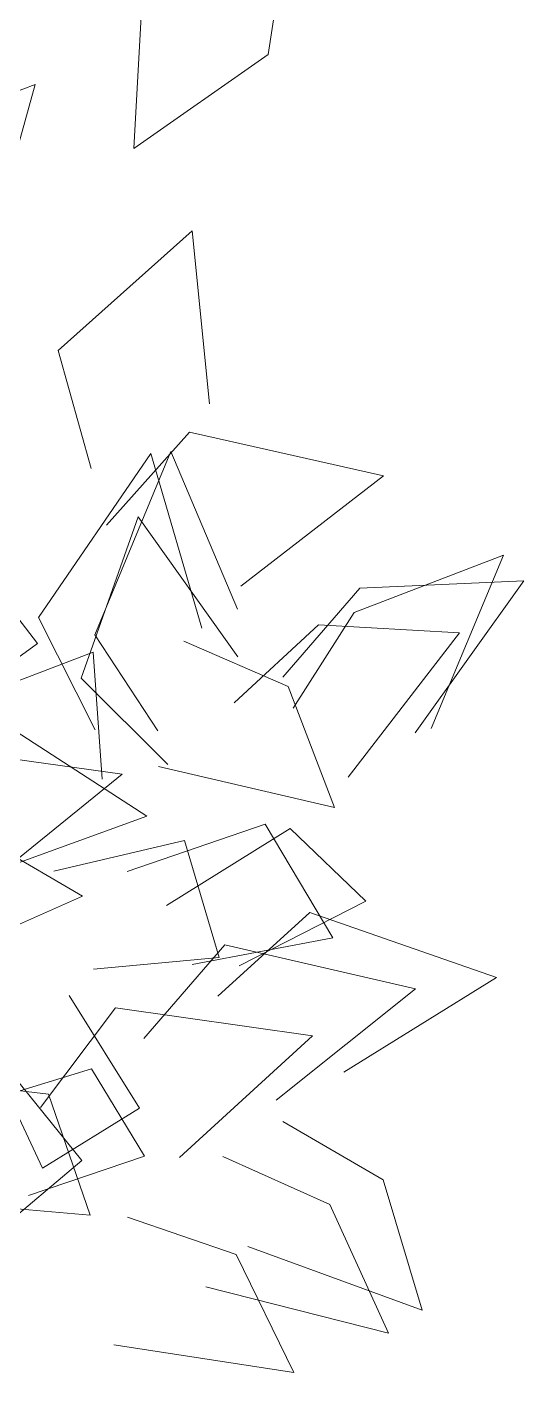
# Model space of a CAD drawing. Extents: x -191 to -12, y -149 to 43.
# Drawn here: x -38.1 to -11.7, y -107.7 to -35.9 of the extents above; entities that cross this region are included whole.
import ezdxf

# ---------------------------------------------------------------- set-up
doc = ezdxf.new("R2010")
doc.units = 0
doc.header["$LTSCALE"] = 96
doc.header["$MEASUREMENT"] = 0
doc.layers.add('A-FURN-MAIN-0', color=94, linetype='Continuous', lineweight=5)

msp = doc.modelspace()

# ---------------------------------------------------------------- linework, layer by layer
at = {"layer": 'A-FURN-MAIN-0'}
for points, invisible_edges in [([(-24.368, -31.252, 262.323), (-25.288, -37.375, 263.213), (-32.424, -42.373, 263.731)], 12), ([(-24.368, -31.252, 262.323), (-32.424, -42.373, 263.731), (-31.862, -32.251, 263.935)], 9), ([(-24.368, -31.252, 262.323), (-25.288, -37.375, 263.213), (-32.424, -42.373, 263.731)], 12), ([(-24.368, -31.252, 262.323), (-32.424, -42.373, 263.731), (-31.862, -32.251, 263.935)], 9), ([(-46.999, -47.005, 141.077), (-44.337, -41.471, 139.885), (-37.652, -38.97, 134.863)], 12), ([(-46.999, -47.005, 141.077), (-37.652, -38.97, 134.863), (-40.274, -48.395, 137.529)], 9), ([(-46.999, -47.005, 141.077), (-44.337, -41.471, 139.885), (-37.652, -38.97, 134.863)], 12), ([(-46.999, -47.005, 141.077), (-37.652, -38.97, 134.863), (-40.274, -48.395, 137.529)], 9), ([(-34.678, -59.36, 270.465), (-36.437, -53.088, 271.973), (-29.329, -46.743, 276.529)], 12), ([(-34.678, -59.36, 270.465), (-36.437, -53.088, 271.973), (-29.329, -46.743, 276.529)], 12), ([(-34.678, -59.36, 270.465), (-29.329, -46.743, 276.529), (-28.407, -55.924, 273.671)], 9), ([(-34.678, -59.36, 270.465), (-29.329, -46.743, 276.529), (-28.407, -55.924, 273.671)], 9), ([(-33.875, -62.377, 161.938), (-29.466, -57.427, 162.812), (-19.166, -59.745, 163.079)], 12), ([(-33.875, -62.377, 161.938), (-29.466, -57.427, 162.812), (-19.166, -59.745, 163.079)], 12), ([(-34.477, -73.247, 171.484), (-37.477, -67.274, 171.657), (-31.511, -58.572, 172.124)], 12), ([(-34.477, -73.247, 171.484), (-37.477, -67.274, 171.657), (-31.511, -58.572, 172.124)], 12), ([(-31.15, -73.296, 182.096), (-34.496, -68.191, 179.367), (-30.456, -58.461, 180.095)], 12), ([(-31.15, -73.296, 182.096), (-34.496, -68.191, 179.367), (-30.456, -58.461, 180.095)], 12), ([(-34.477, -73.247, 171.484), (-31.511, -58.572, 172.124), (-28.812, -67.839, 171.737)], 9), ([(-34.477, -73.247, 171.484), (-31.511, -58.572, 172.124), (-28.812, -67.839, 171.737)], 9), ([(-31.15, -73.296, 182.096), (-30.456, -58.461, 180.095), (-26.912, -66.829, 183.372)], 9), ([(-31.15, -73.296, 182.096), (-30.456, -58.461, 180.095), (-26.912, -66.829, 183.372)], 9), ([(-33.875, -62.377, 161.938), (-19.166, -59.745, 163.079), (-26.739, -65.613, 161.835)], 9), ([(-33.875, -62.377, 161.938), (-19.166, -59.745, 163.079), (-26.739, -65.613, 161.835)], 9), ([(-30.619, -75.09, 196.071), (-35.208, -70.503, 197.681), (-32.197, -61.933, 203.067)], 12), ([(-30.619, -75.09, 196.071), (-35.208, -70.503, 197.681), (-32.197, -61.933, 203.067)], 12), ([(-30.619, -75.09, 196.071), (-32.197, -61.933, 203.067), (-26.896, -69.372, 199.924)], 9), ([(-30.619, -75.09, 196.071), (-32.197, -61.933, 203.067), (-26.896, -69.372, 199.924)], 9), ([(-41.661, -63.297, 162.856), (-37.525, -68.661, 159.111), (-42.552, -72.293, 155.787)], 12), ([(-41.661, -63.297, 162.856), (-37.525, -68.661, 159.111), (-42.552, -72.293, 155.787)], 12), ([(-23.961, -72.092, 198), (-20.72, -67.008, 199.666), (-12.806, -63.972, 197.592)], 12), ([(-23.961, -72.092, 198), (-12.806, -63.972, 197.592), (-16.649, -73.169, 195.736)], 9), ([(-23.961, -72.092, 198), (-20.72, -67.008, 199.666), (-12.806, -63.972, 197.592)], 12), ([(-23.961, -72.092, 198), (-12.806, -63.972, 197.592), (-16.649, -73.169, 195.736)], 9), ([(-24.514, -70.446, 184.309), (-20.423, -65.722, 184.048), (-11.719, -65.323, 183.554)], 12), ([(-24.514, -70.446, 184.309), (-11.719, -65.323, 183.554), (-17.491, -73.398, 185.619)], 9), ([(-24.514, -70.446, 184.309), (-20.423, -65.722, 184.048), (-11.719, -65.323, 183.554)], 12), ([(-24.514, -70.446, 184.309), (-11.719, -65.323, 183.554), (-17.491, -73.398, 185.619)], 9), ([(-27.099, -71.814, 170.744), (-22.612, -67.658, 169.428), (-15.147, -68.088, 164.929)], 12), ([(-27.099, -71.814, 170.744), (-22.612, -67.658, 169.428), (-15.147, -68.088, 164.929)], 12), ([(-27.099, -71.814, 170.744), (-15.147, -68.088, 164.929), (-21.042, -75.748, 167.991)], 9), ([(-27.099, -71.814, 170.744), (-15.147, -68.088, 164.929), (-21.042, -75.748, 167.991)], 9), ([(-29.77, -68.531, 160.417), (-21.774, -77.374, 153.458), (-31.116, -75.197, 156.742)], 9), ([(-29.77, -68.531, 160.417), (-21.774, -77.374, 153.458), (-31.116, -75.197, 156.742)], 9), ([(-29.77, -68.531, 160.417), (-24.221, -70.942, 158.825), (-21.774, -77.374, 153.458)], 12), ([(-29.77, -68.531, 160.417), (-24.221, -70.942, 158.825), (-21.774, -77.374, 153.458)], 12), ([(-41.658, -78.131, 176.58), (-41.531, -71.781, 178.226), (-34.585, -69.112, 178.915)], 12), ([(-41.658, -78.131, 176.58), (-34.585, -69.112, 178.915), (-34.103, -75.854, 176.358)], 9), ([(-41.658, -78.131, 176.58), (-41.531, -71.781, 178.226), (-34.585, -69.112, 178.915)], 12), ([(-41.658, -78.131, 176.58), (-34.585, -69.112, 178.915), (-34.103, -75.854, 176.358)], 9), ([(-45.746, -75.695, 165.773), (-40.089, -72.404, 167.14), (-31.736, -77.835, 170.642)], 12), ([(-45.746, -75.695, 165.773), (-40.089, -72.404, 167.14), (-31.736, -77.835, 170.642)], 12), ([(-46.612, -77.459, 187.386), (-41.244, -74.442, 188.487), (-33.032, -75.589, 185.765)], 12), ([(-46.612, -77.459, 187.386), (-41.244, -74.442, 188.487), (-33.032, -75.589, 185.765)], 12), ([(-46.612, -77.459, 187.386), (-33.032, -75.589, 185.765), (-40.87, -81.95, 184.816)], 9), ([(-46.612, -77.459, 187.386), (-33.032, -75.589, 185.765), (-40.87, -81.95, 184.816)], 9), ([(-45.746, -75.695, 165.773), (-31.736, -77.835, 170.642), (-40.512, -81.017, 168.159)], 9), ([(-45.746, -75.695, 165.773), (-31.736, -77.835, 170.642), (-40.512, -81.017, 168.159)], 9), ([(-47.263, -79.948, 169.862), (-41.3, -78.492, 168.656), (-35.134, -82.07, 163.622)], 12), ([(-47.263, -79.948, 169.862), (-41.3, -78.492, 168.656), (-35.134, -82.07, 163.622)], 12), ([(-32.771, -80.767, 184.062), (-25.452, -78.251, 184.041), (-21.851, -84.297, 184.091)], 12), ([(-32.771, -80.767, 184.062), (-25.452, -78.251, 184.041), (-21.851, -84.297, 184.091)], 12), ([(-30.683, -82.579, 193.574), (-24.118, -78.483, 193.417), (-20.113, -82.348, 189.112)], 12), ([(-30.683, -82.579, 193.574), (-24.118, -78.483, 193.417), (-20.113, -82.348, 189.112)], 12), ([(-36.661, -80.751, 172.592), (-29.736, -79.126, 169.544), (-27.891, -85.326, 166.775)], 12), ([(-36.661, -80.751, 172.592), (-29.736, -79.126, 169.544), (-27.891, -85.326, 166.775)], 12), ([(-47.263, -79.948, 169.862), (-35.134, -82.07, 163.622), (-44.074, -86.028, 166.309)], 9), ([(-47.263, -79.948, 169.862), (-35.134, -82.07, 163.622), (-44.074, -86.028, 166.309)], 9), ([(-36.661, -80.751, 172.592), (-27.891, -85.326, 166.775), (-34.566, -85.96, 170.379)], 9), ([(-36.661, -80.751, 172.592), (-27.891, -85.326, 166.775), (-34.566, -85.96, 170.379)], 9), ([(-32.771, -80.767, 184.062), (-21.851, -84.297, 184.091), (-29.324, -85.707, 184.439)], 9), ([(-32.771, -80.767, 184.062), (-21.851, -84.297, 184.091), (-29.324, -85.707, 184.439)], 9), ([(-30.683, -82.579, 193.574), (-20.113, -82.348, 189.112), (-26.823, -85.771, 190.207)], 9), ([(-30.683, -82.579, 193.574), (-20.113, -82.348, 189.112), (-26.823, -85.771, 190.207)], 9), ([(-27.967, -87.386, 173.368), (-23.082, -82.937, 174.39), (-13.177, -86.405, 175.571)], 12), ([(-27.967, -87.386, 173.368), (-23.082, -82.937, 174.39), (-13.177, -86.405, 175.571)], 12), ([(-31.892, -89.644, 170.909), (-27.584, -84.66, 172.05), (-17.47, -86.994, 173.997)], 12), ([(-31.892, -89.644, 170.909), (-27.584, -84.66, 172.05), (-17.47, -86.994, 173.997)], 12), ([(-27.967, -87.386, 173.368), (-13.177, -86.405, 175.571), (-21.276, -91.42, 173.965)], 9), ([(-27.967, -87.386, 173.368), (-13.177, -86.405, 175.571), (-21.276, -91.42, 173.965)], 9), ([(-35.854, -87.36, 173.698), (-37.273, -96.533, 166.949), (-40.051, -90.575, 170.786)], 9), ([(-35.854, -87.36, 173.698), (-37.273, -96.533, 166.949), (-40.051, -90.575, 170.786)], 9), ([(-35.854, -87.36, 173.698), (-32.113, -93.342, 170.515), (-37.273, -96.533, 166.949)], 12), ([(-35.854, -87.36, 173.698), (-32.113, -93.342, 170.515), (-37.273, -96.533, 166.949)], 12), ([(-31.892, -89.644, 170.909), (-17.47, -86.994, 173.997), (-24.867, -92.908, 172.095)], 9), ([(-31.892, -89.644, 170.909), (-17.47, -86.994, 173.997), (-24.867, -92.908, 172.095)], 9), ([(-37.365, -93.302, 161.288), (-33.383, -88.01, 162.204), (-22.941, -89.502, 162.73)], 12), ([(-37.365, -93.302, 161.288), (-33.383, -88.01, 162.204), (-22.941, -89.502, 162.73)], 12), ([(-37.365, -93.302, 161.288), (-22.941, -89.502, 162.73), (-29.995, -95.963, 161.383)], 9), ([(-37.365, -93.302, 161.288), (-22.941, -89.502, 162.73), (-29.995, -95.963, 161.383)], 9), ([(-39.742, -90.46, 170.741), (-35.185, -96.109, 168.052), (-39.728, -99.961, 164.305)], 12), ([(-39.742, -90.46, 170.741), (-35.185, -96.109, 168.052), (-39.728, -99.961, 164.305)], 12), ([(-39.827, -92.831, 187), (-34.663, -91.243, 184.575), (-31.859, -95.894, 180.487)], 12), ([(-39.827, -92.831, 187), (-34.663, -91.243, 184.575), (-31.859, -95.894, 180.487)], 12), ([(-42.747, -91.91, 181.188), (-36.942, -92.593, 180.237), (-34.733, -99.018, 180.457)], 12), ([(-42.747, -91.91, 181.188), (-34.733, -99.018, 180.457), (-41.681, -98.416, 181.609)], 9), ([(-42.747, -91.91, 181.188), (-36.942, -92.593, 180.237), (-34.733, -99.018, 180.457)], 12), ([(-42.747, -91.91, 181.188), (-34.733, -99.018, 180.457), (-41.681, -98.416, 181.609)], 9), ([(-39.827, -92.831, 187), (-31.859, -95.894, 180.487), (-38.013, -97.976, 183.273)], 9), ([(-39.827, -92.831, 187), (-31.859, -95.894, 180.487), (-38.013, -97.976, 183.273)], 9), ([(-24.517, -94.038, 172.428), (-17.125, -104.072, 166.493), (-26.364, -100.679, 168.93)], 9), ([(-24.517, -94.038, 172.428), (-17.125, -104.072, 166.493), (-26.364, -100.679, 168.93)], 9), ([(-24.517, -94.038, 172.428), (-19.189, -97.145, 171.383), (-17.125, -104.072, 166.493)], 12), ([(-24.517, -94.038, 172.428), (-19.189, -97.145, 171.383), (-17.125, -104.072, 166.493)], 12), ([(-27.703, -95.913, 170.468), (-18.912, -105.29, 165.434), (-28.599, -102.832, 167.14)], 9), ([(-27.703, -95.913, 170.468), (-18.912, -105.29, 165.434), (-28.599, -102.832, 167.14)], 9), ([(-27.703, -95.913, 170.468), (-22.018, -98.46, 169.89), (-18.912, -105.29, 165.434)], 12), ([(-27.703, -95.913, 170.468), (-22.018, -98.46, 169.89), (-18.912, -105.29, 165.434)], 12), ([(-32.752, -99.126, 159.93), (-23.922, -107.373, 153.254), (-33.481, -105.912, 156.301)], 9), ([(-32.752, -99.126, 159.93), (-23.922, -107.373, 153.254), (-33.481, -105.912, 156.301)], 9), ([(-32.752, -99.126, 159.93), (-26.995, -101.104, 158.491), (-23.922, -107.373, 153.254)], 12), ([(-32.752, -99.126, 159.93), (-26.995, -101.104, 158.491), (-23.922, -107.373, 153.254)], 12), ([(-49.226, -108.474, 179.792), (-43.568, -105.346, 180.905), (-37.671, -109.935, 180.865)], 12), ([(-49.226, -108.474, 179.792), (-43.568, -105.346, 180.905), (-37.671, -109.935, 180.865)], 12)]:
    msp.add_3dface(points, dxfattribs=dict(at, invisible_edges=invisible_edges))

doc.saveas('drawing.dxf')
